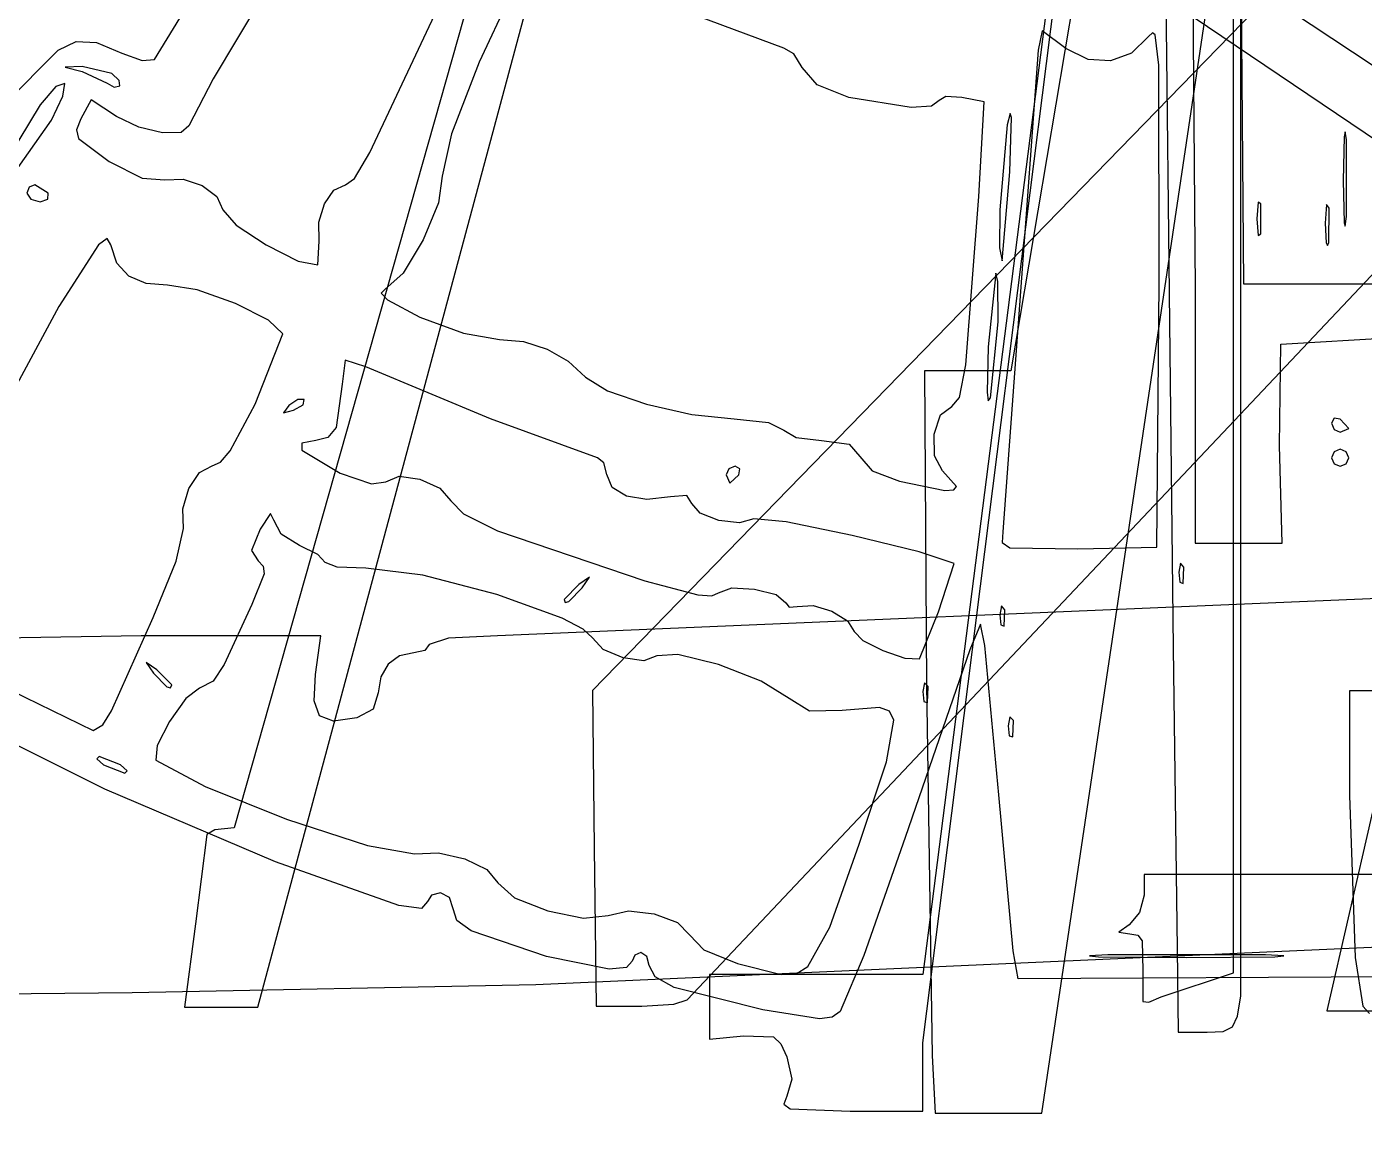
# Model space of a CAD drawing. Extents: x -99 to 383, y -48 to 207.
# Drawn here: x 61.83 to 106.08, y 0.56 to 37.13 of the extents above; entities that cross this region are included whole.
import ezdxf

# ---------------------------------------------------------------- set-up
doc = ezdxf.new("R2010")
doc.units = 0

msp = doc.modelspace()

# ---------------------------------------------------------------- linework, layer by layer
at = {"layer": 'Image'}
for p, q in [((122.550901, 192.77564), (94.3913, 25.7475)), ((95.4108, 1.19415), (121.0571, 172.94959)), ((112.625, 171.04459), (91.4738, 5.78025)), ((91.4738, 3.52248), (112.625, 171.04459)), ((105.667592, 141.129176), (68.6886, 10.6304)), ((69.4691, 4.7037), (104.8295, 136.260845)), ((102.00303, 5.07474), (102.00267, 135.273555)), ((101.759435, 5.841166), (101.76049, 127.996721)), ((156.494909, 2.557787), (5.94282, 102.53597)), ((4.533911, 102.20974), (155.086, 0.564781)), ((117.987291, 62.077204), (104.851, 4.58081)), ((119.097361, 54.769598), (80.5423, 15.1808)), ((100.301908, 53.146884), (100.486964, 28.452484)), ((102.10363, 28.62107), (101.912625, 52.30927)), ((83.68061, 4.950237), (121.08807, 44.539048)), ((99.462305, 43.1747), (99.762589, 16.5753)), ((66.049768, 36.048357), (68.473757, 39.999014)), ((69.784581, 38.410547), (67.992996, 35.413562)), ((73.183566, 32.97532), (75.631543, 38.19144)), ((77.859333, 38.236323), (76.796459, 35.959318)), ((86.879564, 36.426544), (82.751514, 37.958834)), ((95.42202, 36.997188), (95.294619, 36.358415)), ((96.214197, 36.411507), (95.42202, 36.997188)), ((98.947907, 36.80843), (98.37939, 36.257997)), ((99.073565, 36.933394), (98.947907, 36.80843)), ((99.170152, 36.861937), (99.073565, 36.933394)), ((99.287175, 35.869326), (99.170152, 36.861937)), ((62.229438, 35.719597), (62.863562, 36.359253)), ((62.863562, 36.359253), (63.464637, 36.649125)), ((63.464637, 36.649125), (64.134978, 36.60934)), ((64.134978, 36.60934), (64.976898, 36.260024)), ((87.204935, 36.238061), (86.879564, 36.426544)), ((95.294619, 36.358415), (94.710871, 28.381875)), ((96.946861, 36.05), (96.214197, 36.411507)), ((64.976898, 36.260024), (65.648898, 36.013316)), ((65.648898, 36.013316), (66.049768, 36.048357)), ((76.796459, 35.959318), (75.88217, 33.588279)), ((87.482015, 35.786843), (87.204935, 36.238061)), ((97.690483, 36.002008), (96.946861, 36.05)), ((98.37939, 36.257997), (97.690483, 36.002008)), ((99.2941, 28.6623), (99.287175, 35.869326)), ((61.255391, 34.731822), (62.229441, 35.719599)), ((62.229441, 35.719599), (62.229438, 35.719597)), ((63.660454, 35.82365), (63.09601, 35.795233)), ((63.09601, 35.795233), (63.660454, 35.659464)), ((64.640058, 35.58951), (63.660454, 35.82365)), ((63.660454, 35.659464), (64.488304, 35.273573)), ((64.640058, 35.589509), (64.640058, 35.58951)), ((64.888686, 35.359503), (64.640058, 35.589509)), ((67.992996, 35.413562), (67.187913, 33.855197)), ((87.978896, 35.217542), (87.482015, 35.786843)), ((62.787297, 35.158221), (62.269784, 34.549228)), ((63.084591, 35.260756), (62.787297, 35.158221)), ((63.020626, 34.839183), (63.084591, 35.260756)), ((64.488304, 35.273573), (64.718913, 35.1415)), ((64.718913, 35.1415), (64.903464, 35.175201)), ((64.903464, 35.175201), (64.888686, 35.359503)), ((89.031305, 34.799066), (87.978896, 35.217542)), ((62.269784, 34.549228), (60.758581, 32.065306)), ((62.640881, 34.049302), (63.020626, 34.839183)), ((63.953477, 34.715485), (63.617839, 34.08865)), ((64.794583, 34.161066), (63.953477, 34.715485)), ((91.095011, 34.462344), (89.031305, 34.799066)), ((92.023135, 34.692691), (91.768583, 34.504232)), ((92.241445, 34.822638), (92.023135, 34.692691)), ((92.766321, 34.793707), (92.241445, 34.822638)), ((93.509505, 34.651639), (92.766321, 34.793707)), ((93.325979, 31.516729), (93.509505, 34.651639)), ((63.617839, 34.08865), (63.47035, 33.726781)), ((65.530581, 33.810512), (64.794583, 34.161066)), ((91.768583, 34.504232), (91.095011, 34.462344)), ((94.364063, 34.265986), (94.272058, 33.885148)), ((94.353361, 32.332928), (94.408255, 34.134727)), ((94.408255, 34.134727), (94.364063, 34.265986)), ((61.546461, 32.474136), (62.640881, 34.049302)), ((63.47035, 33.726781), (63.532814, 33.436478)), ((66.313062, 33.625012), (65.530581, 33.810512)), ((67.187913, 33.855197), (66.934635, 33.631073)), ((94.272058, 33.885148), (94.027732, 31.078831)), ((105.452097, 33.661804), (105.418215, 33.494779)), ((105.493758, 33.39981), (105.452097, 33.661804)), ((63.532814, 33.436478), (64.549186, 32.67294)), ((66.934635, 33.631073), (66.313062, 33.625012)), ((75.88217, 33.588279), (75.571924, 32.193924)), ((105.418215, 33.494779), (105.387707, 32.05074)), ((105.495321, 30.85981), (105.493628, 33.39981)), ((105.493628, 33.39981), (105.493758, 33.39981)), ((72.6704, 32.112938), (73.183566, 32.97532)), ((64.549186, 32.67294), (65.643328, 32.128151)), ((94.10119, 29.393118), (94.353361, 32.332928)), ((94.353361, 32.332928), (94.353361, 32.332928)), ((62.091688, 31.909593), (61.904132, 31.826691)), ((62.531678, 31.627371), (62.091688, 31.909593)), ((65.643328, 32.128151), (66.394556, 32.067633)), ((66.394556, 32.067633), (67.00196, 32.095185)), ((67.00196, 32.095185), (67.628612, 31.885016)), ((67.628612, 31.885016), (68.118797, 31.517651)), ((71.990931, 31.728945), (72.368973, 31.9096)), ((72.368973, 31.9096), (72.6704, 32.112938)), ((75.571924, 32.193924), (75.450955, 31.309879)), ((105.387707, 32.05074), (105.419959, 30.653154)), ((61.904132, 31.826691), (61.826123, 31.627371)), ((61.826123, 31.627371), (61.95537, 31.428052)), ((61.95537, 31.428052), (62.266113, 31.345149)), ((62.266113, 31.345149), (62.525618, 31.428052)), ((62.525618, 31.428052), (62.531678, 31.627371)), ((62.531678, 31.627371), (62.531678, 31.627371)), ((68.118797, 31.517651), (68.316796, 31.073613)), ((71.680243, 31.271784), (71.990931, 31.728945)), ((92.903399, 25.954067), (93.325979, 31.516729)), ((68.316796, 31.073613), (68.753793, 30.572867)), ((71.496092, 30.665329), (71.680243, 31.271784)), ((75.450955, 31.309879), (74.943693, 30.089807)), ((94.027732, 31.078831), (94.01435, 29.822816)), ((102.568693, 31.333279), (102.530779, 30.780742)), ((102.659848, 31.27463), (102.568693, 31.333279)), ((102.659848, 30.286854), (102.659848, 31.274631)), ((102.659848, 31.274631), (102.659848, 31.27463)), ((104.834334, 31.249412), (104.794256, 30.639632)), ((104.92269, 31.13023), (104.834334, 31.249412)), ((104.916994, 30.001342), (104.922695, 31.130232)), ((104.922695, 31.130232), (104.92269, 31.13023)), ((68.753793, 30.572867), (69.74355, 29.916569)), ((71.497661, 30.03679), (71.496092, 30.665329)), ((102.530779, 30.780742), (102.568693, 30.228205)), ((104.794256, 30.639632), (104.827961, 29.986468)), ((105.419959, 30.653154), (105.454019, 30.536413)), ((105.454019, 30.536413), (105.495321, 30.85981)), ((64.485859, 30.130745), (64.205122, 29.916742)), ((64.603862, 29.915702), (64.485859, 30.130745)), ((102.568693, 30.228205), (102.659848, 30.286854)), ((64.205122, 29.916742), (62.883102, 27.879302)), ((64.808799, 29.319106), (64.603862, 29.915702)), ((69.74355, 29.916569), (70.804217, 29.384084)), ((71.453946, 29.254773), (71.497645, 30.036796)), ((71.497645, 30.036796), (71.497661, 30.03679)), ((74.943693, 30.089807), (74.277503, 28.984308)), ((94.01435, 29.822816), (94.10119, 29.393118)), ((104.827961, 29.986468), (104.867576, 29.899928)), ((104.867576, 29.899928), (104.916994, 30.001342)), ((65.207757, 28.886719), (64.808799, 29.319106)), ((70.804217, 29.384084), (71.453946, 29.254773)), ((65.77416, 28.637311), (65.207757, 28.886719)), ((74.277503, 28.984308), (73.679754, 28.443984)), ((93.889977, 28.983408), (93.644637, 26.547393)), ((93.96154, 28.710051), (93.889977, 28.983408)), ((66.481432, 28.589652), (65.77416, 28.637311)), ((67.463276, 28.432003), (66.481432, 28.589652)), ((68.729784, 27.981278), (67.463276, 28.432003)), ((73.679754, 28.443984), (73.556653, 28.318386)), ((93.970561, 27.370541), (93.96154, 28.710051)), ((94.710871, 28.381875), (94.124984, 20.424925)), ((99.219364, 19.915215), (99.2941, 28.6623)), ((100.486964, 28.452484), (100.489222, 20.056384)), ((152.785983, 28.621), (102.10363, 28.62107)), ((69.825829, 27.430425), (68.729784, 27.981278)), ((73.556653, 28.318386), (73.759134, 28.101665)), ((73.759134, 28.101665), (74.830596, 27.530542)), ((62.883102, 27.879302), (61.260322, 24.874842)), ((74.830596, 27.530542), (76.273649, 27.00198)), ((70.296282, 26.972392), (69.825829, 27.430425)), ((76.273649, 27.00198), (77.467804, 26.787344)), ((93.718294, 24.854063), (93.970561, 27.370543)), ((93.970561, 27.370543), (93.970561, 27.370541)), ((69.379061, 24.652092), (70.296282, 26.972392)), ((77.467804, 26.787344), (78.263502, 26.719359)), ((78.263502, 26.719359), (79.040773, 26.472424)), ((103.275, 23.2858), (103.319444, 26.63525)), ((103.319444, 26.63525), (108.614904, 26.952095)), ((79.040773, 26.472424), (79.742336, 26.07163)), ((93.644637, 26.547393), (93.602393, 25.04545)), ((72.364315, 26.106703), (72.266458, 25.307747)), ((73.042569, 25.879659), (72.364315, 26.106703)), ((77.166509, 24.15958), (73.042569, 25.879659)), ((79.742336, 26.07163), (80.310914, 25.542064)), ((94.3913, 25.7475), (91.5298, 25.7475)), ((91.5298, 25.7475), (91.601315, 15.3758)), ((92.69104, 24.87314), (92.903399, 25.954067)), ((72.266458, 25.307747), (72.063821, 23.873912)), ((80.310914, 25.542064), (81.043978, 25.093335)), ((70.791236, 24.808117), (70.499, 24.606855)), ((71.005061, 24.799551), (70.791236, 24.808117)), ((70.967984, 24.631368), (71.005061, 24.79955)), ((71.005061, 24.79955), (71.005061, 24.799551)), ((81.043978, 25.093335), (82.328167, 24.651493)), ((92.432425, 24.571829), (92.69104, 24.87314)), ((93.602393, 25.04545), (93.641651, 24.761221)), ((93.641651, 24.761221), (93.718294, 24.854063)), ((68.55895, 23.106302), (69.379061, 24.652092)), ((70.499, 24.606855), (70.323416, 24.365905)), ((70.323416, 24.365905), (70.656988, 24.448867)), ((70.656988, 24.448867), (70.967984, 24.631368)), ((82.328167, 24.651493), (83.833268, 24.309352)), ((92.056944, 24.295158), (92.432425, 24.571829)), ((80.708319, 22.878529), (77.166509, 24.15958)), ((83.833268, 24.309352), (85.229064, 24.159724)), ((85.229064, 24.159724), (86.375701, 24.045831)), ((86.375701, 24.045831), (86.875354, 23.787377)), ((91.854354, 23.656777), (92.056944, 24.295158)), ((105.08822, 24.183894), (105.005317, 24.024048)), ((105.005317, 24.024048), (105.08822, 23.812965)), ((105.287539, 24.148502), (105.08822, 24.183894)), ((105.569761, 23.849623), (105.287539, 24.148502)), ((71.791874, 23.546304), (71.389597, 23.442977)), ((72.063821, 23.873912), (71.791874, 23.546304)), ((86.875354, 23.787377), (87.283018, 23.542128)), ((87.283018, 23.542128), (88.121954, 23.442942)), ((91.865408, 22.944134), (91.854354, 23.656777)), ((105.08822, 23.812965), (105.287539, 23.725169)), ((105.287539, 23.725169), (105.569761, 23.849623)), ((105.569761, 23.849623), (105.569761, 23.849623)), ((68.234597, 22.731534), (68.55895, 23.106302)), ((70.927044, 23.359679), (70.923019, 23.131571)), ((70.923019, 23.131571), (72.192578, 22.371637)), ((71.389597, 23.442977), (70.927044, 23.359679)), ((88.121954, 23.442942), (89.043224, 23.330758)), ((89.043224, 23.330758), (89.392174, 22.913589)), ((103.364, 20.0563), (103.275, 23.2858)), ((105.088239, 23.07782), (105.005336, 22.8785)), ((105.287558, 23.160722), (105.088239, 23.07782)), ((105.486877, 23.07782), (105.287558, 23.160722)), ((105.56978, 22.8785), (105.486877, 23.07782)), ((67.53838, 22.388886), (67.956111, 22.605982)), ((67.956111, 22.605982), (68.234597, 22.731534)), ((80.925154, 22.714303), (80.708319, 22.878529)), ((81.015343, 22.319461), (80.925154, 22.714303)), ((85.266426, 22.596276), (85.055343, 22.513374)), ((85.426271, 22.513374), (85.266426, 22.596276)), ((89.392174, 22.913589), (89.797539, 22.447525)), ((92.130857, 22.444679), (91.865408, 22.944134)), ((105.005336, 22.8785), (105.088239, 22.679181)), ((105.088239, 22.679181), (105.287558, 22.596278)), ((105.287558, 22.596278), (105.486877, 22.679181)), ((105.486877, 22.679181), (105.56978, 22.8785)), ((105.56978, 22.8785), (105.56978, 22.8785)), ((67.190982, 21.863185), (67.53838, 22.388886)), ((72.192578, 22.371637), (73.230761, 22.017474)), ((73.709548, 22.083604), (74.14368, 22.263248)), ((74.14368, 22.263248), (74.832187, 22.164135)), ((74.832187, 22.164135), (75.496137, 21.86782)), ((81.193663, 21.892412), (81.015343, 22.319461)), ((85.055343, 22.513374), (84.967547, 22.314054)), ((84.967547, 22.314054), (85.092001, 22.031832)), ((85.092001, 22.031832), (85.39088, 22.314054)), ((85.39088, 22.314054), (85.426271, 22.513374)), ((85.39088, 22.314054), (85.39088, 22.314054)), ((89.797539, 22.447525), (90.706304, 22.100815)), ((92.58758, 21.930163), (92.130857, 22.444679)), ((66.98902, 21.192442), (67.190982, 21.863185)), ((73.230761, 22.017474), (73.709548, 22.083604)), ((75.496137, 21.86782), (75.856598, 21.455855)), ((81.667252, 21.606026), (81.193663, 21.892412)), ((90.706304, 22.100815), (92.207514, 21.796068)), ((92.207514, 21.796068), (92.503834, 21.811331)), ((92.503834, 21.811331), (92.587564, 21.930164)), ((92.587564, 21.930164), (92.58758, 21.930163)), ((75.856598, 21.455855), (76.274079, 21.018208)), ((82.344051, 21.49232), (81.667252, 21.606026)), ((83.132003, 21.58331), (82.344051, 21.49232)), ((83.67223, 21.626709), (83.132003, 21.58331)), ((83.837558, 21.366961), (83.67223, 21.626709)), ((84.10582, 21.043606), (83.837558, 21.366961)), ((67.007597, 20.540222), (66.98902, 21.192442)), ((69.891536, 21.031256), (69.546419, 20.513654)), ((69.997892, 20.80787), (69.891536, 21.031256)), ((70.238822, 20.34412), (69.997892, 20.80787)), ((76.274079, 21.018208), (77.401187, 20.463661)), ((84.723482, 20.805292), (84.10582, 21.043606)), ((85.409854, 20.721378), (84.723482, 20.805292)), ((85.884248, 20.861222), (85.409854, 20.721378)), ((86.949753, 20.751792), (85.884248, 20.861222)), ((66.77107, 19.459146), (67.007597, 20.540222)), ((69.546419, 20.513654), (69.261448, 19.809728)), ((77.401187, 20.463661), (82.275328, 18.800745)), ((89.136313, 20.304082), (86.949753, 20.751792)), ((94.124984, 20.424925), (94.100482, 20.07392)), ((70.855858, 19.969885), (70.238822, 20.34412)), ((71.453816, 19.673307), (70.855858, 19.969885)), ((91.353076, 19.763039), (89.136313, 20.304082)), ((94.100482, 20.07392), (94.361462, 19.89572)), ((100.489222, 20.056384), (101.927, 20.0563)), ((101.927, 20.0563), (103.364, 20.0563)), ((69.261448, 19.809728), (69.487164, 19.463434)), ((71.702524, 19.409031), (71.453816, 19.673307)), ((92.509188, 19.373612), (91.353076, 19.763039)), ((94.361462, 19.89572), (96.607404, 19.860481)), ((96.607404, 19.860481), (99.219364, 19.915215)), ((66.011229, 17.591042), (66.77107, 19.459146)), ((69.677863, 19.036966), (69.272088, 18.018274)), ((69.487164, 19.463434), (69.652613, 19.294267)), ((69.652613, 19.294267), (69.677863, 19.036966)), ((72.09631, 19.256228), (71.702524, 19.409031)), ((73.043074, 19.227655), (72.09631, 19.256228)), ((74.930812, 18.99432), (73.043074, 19.227655)), ((91.990419, 17.781712), (92.509188, 19.373612)), ((100.002969, 19.385023), (99.946422, 19.092052)), ((99.946422, 19.092052), (99.980776, 18.760111)), ((100.116929, 19.262562), (100.002969, 19.385023)), ((100.094651, 18.721636), (100.116918, 19.262562)), ((100.116918, 19.262562), (100.116929, 19.262562)), ((77.385151, 18.353942), (74.930812, 18.99432)), ((123.066911, 18.927343), (77.4045, 16.9837)), ((80.098273, 18.681198), (79.604385, 18.18731)), ((80.451052, 18.92742), (80.098273, 18.681198)), ((80.204829, 18.574642), (80.451052, 18.92742)), ((82.275328, 18.800745), (84.026798, 18.345258)), ((99.980776, 18.760111), (100.094651, 18.721636)), ((79.543326, 17.572475), (77.385151, 18.353942)), ((79.604385, 18.18731), (79.646358, 18.083728)), ((79.76635, 18.117579), (80.204829, 18.574643)), ((80.204829, 18.574643), (80.204829, 18.574642)), ((84.026798, 18.345258), (84.495403, 18.314226)), ((84.495403, 18.314226), (84.713868, 18.410934)), ((84.713868, 18.410934), (85.15708, 18.568575)), ((85.15708, 18.568575), (85.912441, 18.530009)), ((85.912441, 18.530009), (86.62555, 18.348379)), ((86.62555, 18.348379), (86.942008, 18.076825)), ((69.272088, 18.018274), (68.360917, 16.034604)), ((79.646358, 18.083728), (79.76635, 18.117579)), ((86.942008, 18.076825), (87.052066, 17.935027)), ((87.052066, 17.935027), (87.316672, 17.960022)), ((87.316672, 17.960022), (87.846775, 17.985438)), ((87.846775, 17.985438), (88.467887, 17.797555)), ((88.467887, 17.797555), (88.984169, 17.4829)), ((91.362122, 16.223131), (91.990424, 17.781711)), ((91.990424, 17.781711), (91.990419, 17.781712)), ((94.076469, 17.97391), (94.019922, 17.680938)), ((94.190429, 17.851448), (94.076469, 17.97391)), ((94.168151, 17.310522), (94.190418, 17.851448)), ((94.190418, 17.851448), (94.190429, 17.851448)), ((64.628729, 14.504952), (66.011229, 17.591042)), ((80.241739, 17.211945), (79.543326, 17.572475)), ((88.984169, 17.4829), (89.199782, 17.128)), ((93.386523, 17.375157), (93.037197, 16.528491)), ((93.532268, 16.669602), (93.386523, 17.375157)), ((94.019922, 17.680938), (94.054276, 17.348997)), ((94.054276, 17.348997), (94.168151, 17.310522)), ((65.6062, 16.9837), (60.973029, 16.906693)), ((71.554568, 16.9837), (65.6062, 16.9837)), ((71.379054, 15.70332), (71.554568, 16.9837)), ((75.781716, 16.904325), (75.14672, 16.701478)), ((77.4045, 16.9837), (75.781716, 16.904325)), ((80.542574, 16.915875), (80.241739, 17.211945)), ((80.89744, 16.536014), (80.542574, 16.915875)), ((89.199782, 17.128), (89.49193, 16.836407)), ((89.49193, 16.836407), (90.15904, 16.500798)), ((74.63872, 16.419256), (74.160749, 16.321603)), ((74.997495, 16.502159), (74.63872, 16.419256)), ((75.14672, 16.701478), (74.997495, 16.502159)), ((81.560652, 16.258442), (80.89744, 16.536014)), ((90.15904, 16.500798), (90.887105, 16.252572)), ((93.037197, 16.528491), (90.893987, 10.319611)), ((93.989688, 11.730722), (93.532268, 16.669602)), ((99.762589, 16.5753), (99.897378, 6.62697)), ((66.12854, 15.858983), (65.775762, 16.105205)), ((65.775762, 16.105205), (66.021984, 15.752427)), ((68.360917, 16.034604), (67.991714, 15.483301)), ((73.785822, 16.048759), (73.54101, 15.630896)), ((74.160749, 16.321603), (73.785822, 16.048759)), ((82.24765, 16.161985), (81.560652, 16.258442)), ((82.673874, 16.325472), (82.24765, 16.161985)), ((83.373135, 16.373497), (82.673874, 16.325472)), ((84.713198, 16.033047), (83.373135, 16.373497)), ((86.128756, 15.486157), (84.713198, 16.033047)), ((90.887105, 16.252572), (91.362122, 16.223131)), ((60.22114, 15.710785), (64.01896, 13.849505)), ((66.021984, 15.752427), (66.460463, 15.295364)), ((66.622429, 15.365095), (66.12854, 15.858983)), ((71.33337, 14.834787), (71.379054, 15.70332)), ((73.54101, 15.630896), (73.45339, 15.098186)), ((66.460463, 15.295364), (66.580455, 15.261512)), ((66.580455, 15.261512), (66.622428, 15.365094)), ((66.622428, 15.365094), (66.622429, 15.365095)), ((67.545801, 15.251212), (67.092402, 14.913347)), ((67.991714, 15.483301), (67.545801, 15.251212)), ((73.45339, 15.098186), (73.286187, 14.56518)), ((80.5423, 15.1808), (80.605066, 9.95969)), ((87.054504, 14.914862), (86.128756, 15.486157)), ((91.536949, 15.433918), (91.480402, 15.140946)), ((91.480402, 15.140946), (91.514756, 14.809005)), ((91.650909, 15.311456), (91.536949, 15.433918)), ((91.601315, 15.3758), (91.781627, 3.0991)), ((91.628631, 14.77053), (91.650898, 15.311456)), ((91.650898, 15.311456), (91.650909, 15.311456)), ((106.886, 15.1641), (105.595, 15.1641)), ((105.595, 15.1641), (105.597822, 11.70688)), ((64.410847, 11.917895), (58.968085, 14.632067)), ((67.092402, 14.913347), (66.548649, 14.157334)), ((71.517855, 14.337335), (71.33337, 14.834787)), ((87.723155, 14.48936), (87.054504, 14.914862)), ((90.046345, 14.615104), (88.811754, 14.513954)), ((90.373229, 14.494858), (90.046345, 14.615104)), ((91.514756, 14.809005), (91.628631, 14.77053)), ((64.346477, 14.041187), (64.628715, 14.504946)), ((64.628715, 14.504946), (64.628729, 14.504952)), ((71.975297, 14.166428), (71.517855, 14.337335)), ((72.748484, 14.27753), (71.975297, 14.166428)), ((73.286187, 14.56518), (72.748484, 14.27753)), ((88.811754, 14.513954), (87.723155, 14.48936)), ((90.27104, 12.821961), (90.515262, 14.190856)), ((90.515262, 14.190856), (90.373229, 14.494858)), ((94.359169, 14.305026), (94.302622, 14.012054)), ((94.473129, 14.182564), (94.359169, 14.305026)), ((94.450851, 13.641638), (94.473118, 14.182564)), ((94.473118, 14.182564), (94.473129, 14.182564)), ((64.01896, 13.849505), (64.346477, 14.041187)), ((66.548649, 14.157334), (66.141448, 13.355005)), ((94.302622, 14.012054), (94.336976, 13.680114)), ((66.141448, 13.355005), (66.097701, 12.878192)), ((94.336976, 13.680114), (94.450851, 13.641638)), ((64.223674, 12.992114), (64.148709, 12.911752)), ((64.148709, 12.911752), (64.364785, 12.718536)), ((64.929229, 12.718536), (64.223674, 12.992114)), ((66.097701, 12.878192), (67.726385, 11.999883)), ((64.364785, 12.718536), (65.07034, 12.444958)), ((65.145305, 12.525321), (64.929229, 12.718536)), ((64.929229, 12.718536), (64.929229, 12.718536)), ((65.07034, 12.444958), (65.145305, 12.525321)), ((89.366213, 10.089174), (90.27104, 12.821961)), ((67.726385, 11.999883), (70.425977, 10.925232)), ((70.055857, 9.507111), (64.410847, 11.917895)), ((94.465907, 6.566482), (93.989688, 11.730722)), ((105.597822, 11.70688), (105.779742, 6.34466)), ((68.6886, 10.6304), (68.052915, 10.568223)), ((70.425977, 10.925232), (73.100026, 10.051744)), ((67.782583, 10.418734), (67.409536, 7.455404)), ((68.052915, 10.568223), (67.782583, 10.418734)), ((90.893987, 10.319611), (89.522388, 6.41612)), ((73.100026, 10.051744), (74.652081, 9.776922)), ((74.652081, 9.776922), (75.453106, 9.810737)), ((75.453106, 9.810737), (76.322418, 9.612083)), ((80.605066, 9.95969), (80.667832, 4.73858)), ((88.396739, 7.349987), (89.366221, 10.089159)), ((89.366221, 10.089159), (89.366213, 10.089174)), ((74.135875, 8.061665), (70.055857, 9.507111)), ((76.322418, 9.612083), (77.047721, 9.254952)), ((77.047721, 9.254952), (77.416721, 8.813337)), ((108.088, 9.09636), (98.7961, 9.09636)), ((98.7961, 9.09636), (98.7961, 8.40483)), ((75.51251, 8.485163), (75.213531, 8.40226)), ((75.811489, 8.329415), (75.51251, 8.485163)), ((77.416721, 8.813337), (77.967301, 8.321303)), ((74.88898, 7.963601), (74.135875, 8.061665)), ((75.089177, 8.202941), (74.88898, 7.963601)), ((75.213531, 8.40226), (75.089177, 8.202941)), ((75.935843, 7.954958), (75.811489, 8.329415)), ((77.967301, 8.321303), (79.064365, 7.88576)), ((98.7961, 8.40483), (98.65102, 7.831935)), ((76.062162, 7.57145), (75.935843, 7.954958)), ((76.529787, 7.226747), (76.062162, 7.57145)), ((79.064365, 7.88576), (80.248345, 7.643306)), ((80.248345, 7.643306), (81.059671, 7.730537)), ((81.059671, 7.730537), (81.733347, 7.888994)), ((81.733347, 7.888994), (82.591278, 7.791094)), ((82.591278, 7.791094), (83.356531, 7.502737)), ((98.65102, 7.831935), (98.302212, 7.425635)), ((67.409536, 7.455404), (67.046644, 4.703744)), ((79.020953, 6.382618), (76.529787, 7.226747)), ((78.665756, 5.450848), (122.070413, 7.394522)), ((83.356531, 7.502737), (83.752171, 7.089823)), ((83.752171, 7.089823), (84.229836, 6.599619)), ((87.675842, 6.047293), (88.396739, 7.349987)), ((98.302212, 7.425635), (97.959, 7.179352)), ((97.959, 7.179352), (98.330629, 7.129389)), ((98.330629, 7.129389), (98.594857, 7.079672)), ((98.594857, 7.079672), (98.73929, 6.900417)), ((98.73929, 6.900417), (98.753962, 5.907389)), ((81.10256, 5.963931), (79.020953, 6.382618)), ((81.862503, 6.22739), (81.666323, 6.009377)), ((81.945406, 6.426709), (81.862503, 6.22739)), ((82.144725, 6.509612), (81.945406, 6.426709)), ((82.344044, 6.383206), (82.144725, 6.509612)), ((82.426947, 6.079294), (82.344044, 6.383206)), ((84.229836, 6.599619), (85.343651, 6.148519)), ((89.522388, 6.41612), (88.743777, 4.561051)), ((94.630448, 5.63557), (94.465907, 6.566482)), ((97.596403, 6.437674), (96.994754, 6.401514)), ((96.994754, 6.401514), (97.286401, 6.371902)), ((97.286401, 6.371902), (100.206953, 6.344544)), ((102.817513, 6.437674), (97.596403, 6.437674)), ((99.897378, 6.62697), (99.924979, 3.87531)), ((100.206953, 6.344544), (103.127511, 6.371902)), ((103.419157, 6.401514), (102.817503, 6.437674)), ((102.817503, 6.437674), (102.817513, 6.437674)), ((103.127511, 6.371902), (103.419157, 6.401514)), ((105.779742, 6.34466), (106.033936, 4.731507)), ((81.666323, 6.009377), (81.10256, 5.963931)), ((82.616838, 5.703659), (82.426947, 6.079294)), ((87.946, 5.78025), (84.4183, 5.78025)), ((84.4183, 5.78025), (84.4183, 4.71446)), ((85.343651, 6.148519), (86.794492, 5.780372)), ((86.794492, 5.780372), (87.280788, 5.809405)), ((87.280788, 5.809405), (87.675842, 6.047293)), ((91.4738, 5.78025), (87.946, 5.78025)), ((98.753962, 5.907389), (98.756447, 4.891397)), ((99.360545, 5.046053), (101.759435, 5.841166)), ((65.308356, 5.182844), (78.665756, 5.450848)), ((83.246352, 5.356846), (82.616838, 5.703659)), ((86.183307, 4.609164), (83.246352, 5.356846)), ((108.963848, 5.719816), (94.630448, 5.63557)), ((52.093356, 5.057244), (65.308356, 5.182844)), ((83.240069, 4.800747), (83.68061, 4.950237)), ((98.756447, 4.891397), (98.955112, 4.862412)), ((98.955112, 4.862412), (99.360545, 5.046053)), ((101.888892, 4.405444), (102.00303, 5.07474)), ((67.046644, 4.703744), (68.2579, 4.7037)), ((68.2579, 4.7037), (69.4691, 4.7037)), ((80.667832, 4.73858), (82.176, 4.73857)), ((82.176, 4.73857), (83.240069, 4.800747)), ((84.4183, 4.71446), (84.4183, 3.64867)), ((88.057884, 4.31467), (86.183307, 4.609164)), ((88.743777, 4.561051), (88.48062, 4.371543)), ((104.851, 4.58081), (105.866, 4.58081)), ((105.866, 4.58081), (106.882, 4.58081)), ((106.033936, 4.731507), (106.256472, 4.489572)), ((88.48062, 4.371543), (88.057884, 4.31467)), ((101.418019, 3.902085), (101.723936, 4.046679)), ((101.723936, 4.046679), (101.888892, 4.405444)), ((84.4183, 3.64867), (85.54305, 3.755931)), ((85.54305, 3.755931), (86.537015, 3.717054)), ((86.537015, 3.717054), (86.777521, 3.488513)), ((99.924979, 3.87531), (100.881, 3.8753)), ((100.881, 3.8753), (101.418019, 3.902085)), ((86.777521, 3.488513), (86.9758, 3.057835)), ((91.4738, 1.2647), (91.4738, 3.52248)), ((91.781627, 3.0991), (91.890424, 1.1941)), ((86.9758, 3.057835), (87.142394, 2.324174)), ((87.142394, 2.324174), (86.977493, 1.758585)), ((86.977493, 1.758585), (86.874092, 1.48918)), ((86.874092, 1.48918), (87.088255, 1.340766)), ((87.088255, 1.340766), (89.072523, 1.264697)), ((89.072523, 1.264697), (91.4738, 1.2647)), ((91.890424, 1.1941), (93.6506, 1.19415)), ((93.6506, 1.19415), (95.4108, 1.19415))]:
    msp.add_line(p, q, dxfattribs=at)

doc.saveas('drawing.dxf')
